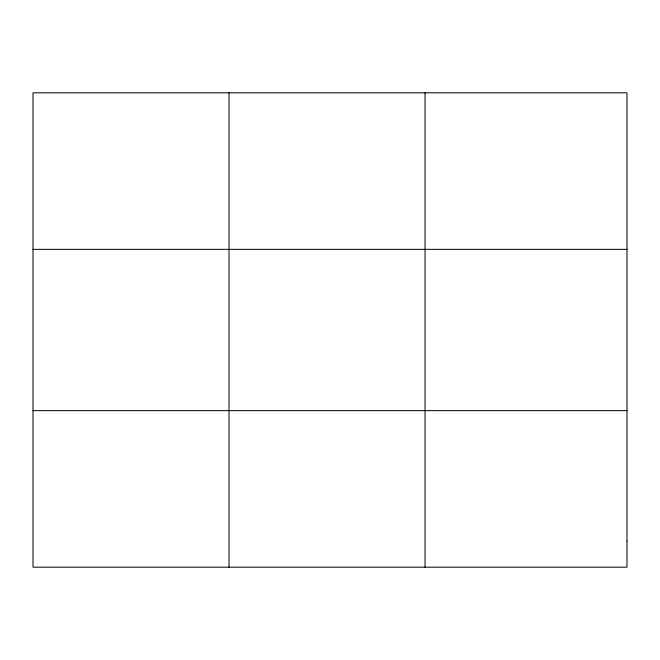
<?xml version="1.0" encoding="UTF-8"?>
<svg xmlns="http://www.w3.org/2000/svg" width="660" height="660" viewBox="0 0 660 660"><rect width="100%" height="100%" fill="white"/><g stroke="black" fill="none" stroke-linecap="round" stroke-linejoin="round"><path stroke-width="0.99" d="M229.02 92.821L229.02 567.179M425.04 92.821L425.04 567.179M33 249.356L627 249.356M33 410.644L627 410.644M627 541.093L627 567.179L33 567.179L33 92.821L627 92.821L627 541.093"/></g></svg>
